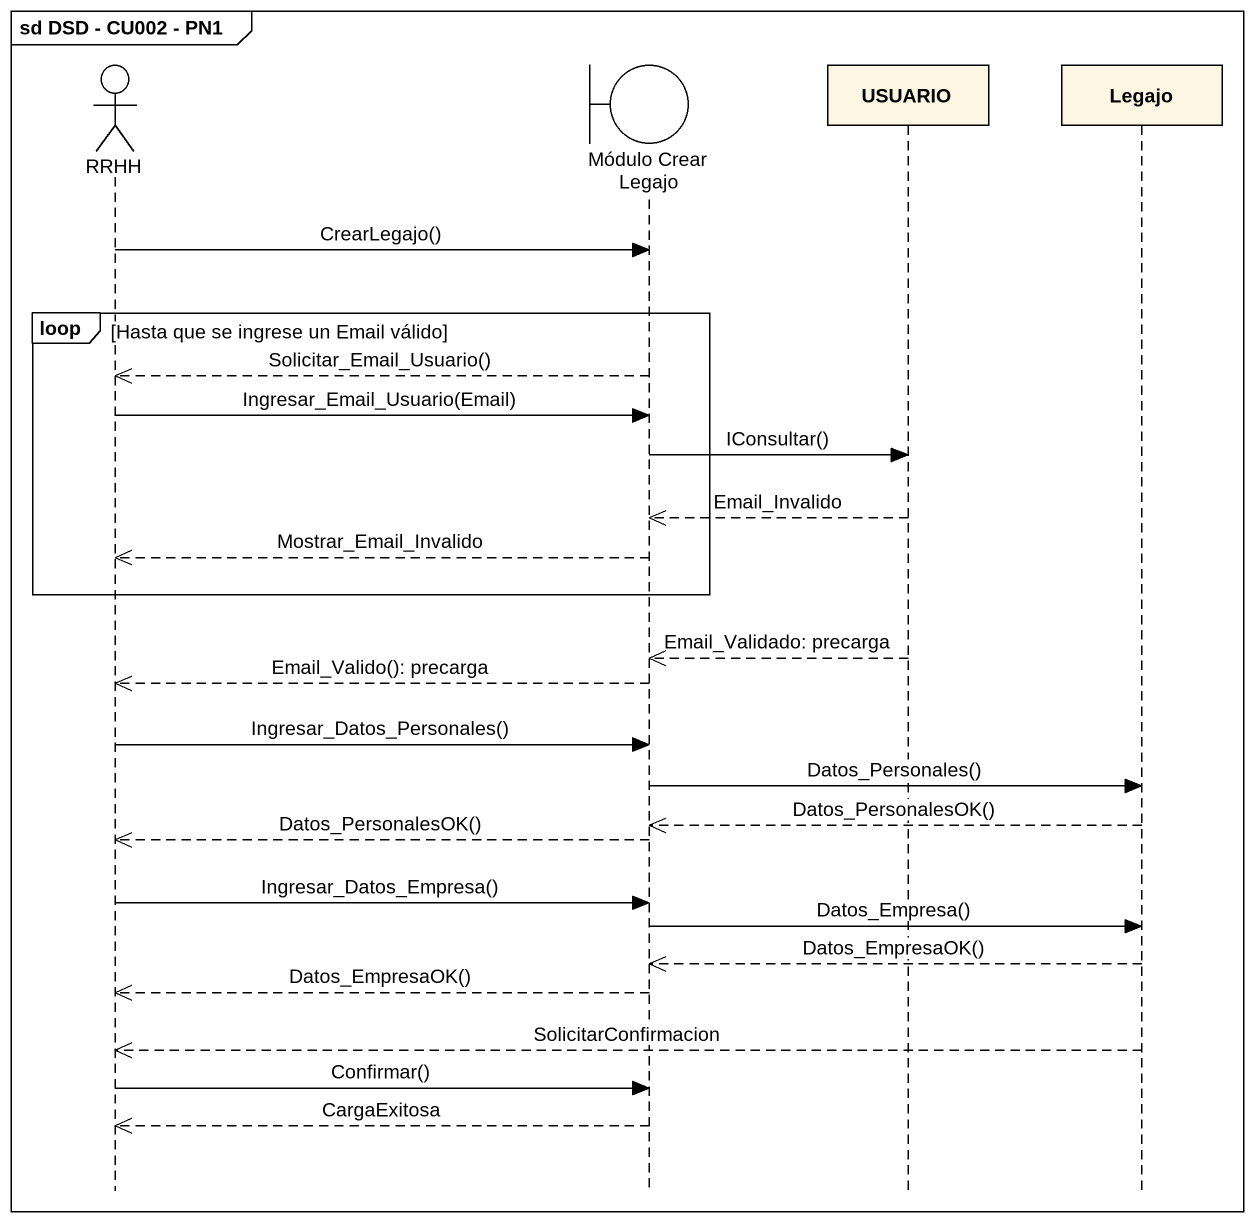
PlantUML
@startuml
mainframe sd DSD - CU002 - PN1
hide footbox
actor RRHH
boundary "Módulo Crear Legajo" as Módulo_Crear_Legajo
participant USUARIO
participant Legajo

RRHH -> Módulo_Crear_Legajo : CrearLegajo()
loop Hasta que se ingrese un Email válido
  Módulo_Crear_Legajo -->> RRHH : Solicitar_Email_Usuario()
  RRHH -> Módulo_Crear_Legajo : Ingresar_Email_Usuario(Email)
  Módulo_Crear_Legajo -> USUARIO : IConsultar()
  USUARIO -->> Módulo_Crear_Legajo : Email_Invalido
  Módulo_Crear_Legajo -->> RRHH : Mostrar_Email_Invalido
end
USUARIO -->> Módulo_Crear_Legajo : Email_Validado: precarga
Módulo_Crear_Legajo -->> RRHH : Email_Valido(): precarga
RRHH -> Módulo_Crear_Legajo : Ingresar_Datos_Personales()
Módulo_Crear_Legajo -> Legajo : Datos_Personales()
Legajo -->> Módulo_Crear_Legajo : Datos_PersonalesOK()
Módulo_Crear_Legajo -->> RRHH : Datos_PersonalesOK()
RRHH -> Módulo_Crear_Legajo : Ingresar_Datos_Empresa()
Módulo_Crear_Legajo -> Legajo : Datos_Empresa()
Legajo -->> Módulo_Crear_Legajo : Datos_EmpresaOK()
Módulo_Crear_Legajo -->> RRHH : Datos_EmpresaOK()
Legajo -->> RRHH : SolicitarConfirmacion
RRHH -> Módulo_Crear_Legajo : Confirmar()
Módulo_Crear_Legajo -->> RRHH : CargaExitosa
@enduml
